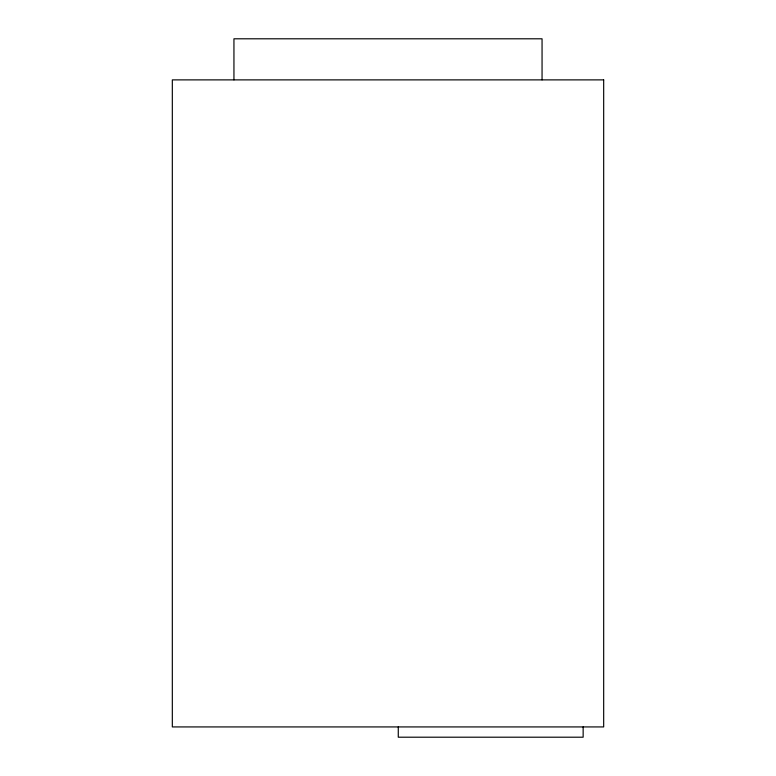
<?xml version="1.0" encoding="UTF-8"?>
<svg xmlns="http://www.w3.org/2000/svg" width="776" height="776" viewBox="0 0 776 776"><rect width="100%" height="100%" fill="white"/><g stroke="black" fill="none" stroke-linecap="round" stroke-linejoin="round"><path stroke-width="1.16" d="M583.145 726.928L583.145 737.2L398.272 737.2L398.272 726.928M542.055 79.879L542.055 38.8L233.945 38.8L233.945 79.879M603.679 79.879L172.321 79.879L172.321 726.928L603.679 726.928L603.679 79.879"/></g></svg>
